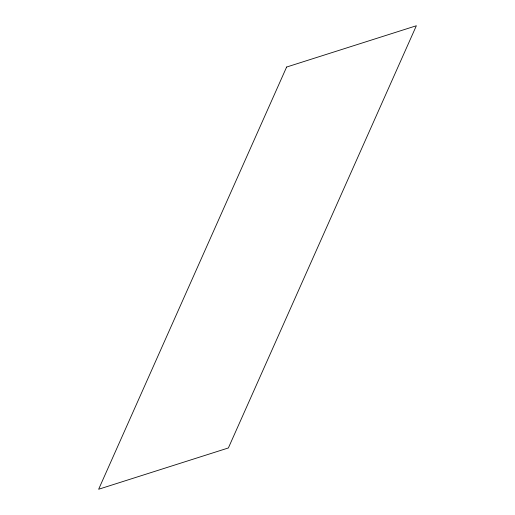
<?xml version="1.0" encoding="UTF-8"?>
<svg xmlns="http://www.w3.org/2000/svg" width="515" height="515" viewBox="0 0 515 515"><rect width="100%" height="100%" fill="white"/><g stroke="black" fill="none" stroke-linecap="round" stroke-linejoin="round"><path stroke-width="0.77" d="M286.623 67.04L98.642 489.25L228.377 447.96L416.358 25.75L286.623 67.04"/></g></svg>
